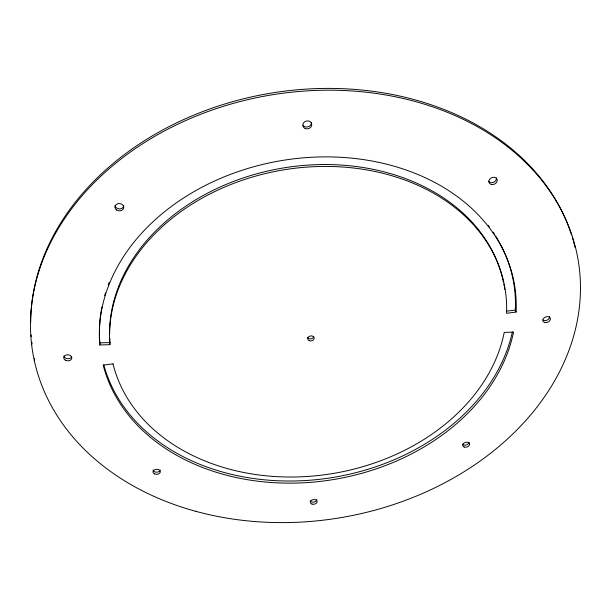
<?xml version="1.0" encoding="UTF-8"?>
<svg xmlns="http://www.w3.org/2000/svg" width="611" height="611" viewBox="0 0 611 611"><rect width="100%" height="100%" fill="white"/><g stroke="black" fill="none" stroke-linecap="round" stroke-linejoin="round"><path stroke-width="0.92" d="M99.845 322.035A209.214 161.464 -9.7 0 0 99.899 342.863L99.799 344.986L109.896 344.665L109.98 342.557A199.278 153.705 -9.7 0 1 109.713 338.097M34.3 360.49L34.544 358.344M506.634 311.167L515.31 310.052L516.096 312.045L506.534 313.275A199.713 153.812 -9.7 0 0 305.332 167.223A199.713 153.812 -9.7 0 0 109.896 344.665M99.899 342.863L109.98 342.557M99.799 344.986A209.672 161.579 -9.7 0 1 304.881 157.714A209.672 161.579 -9.7 0 1 516.096 312.045M32.078 344.054A275.973 214.033 -9.7 0 1 31.856 342.244M31.306 336.776A275.973 214.033 -9.7 0 1 31.161 334.943M30.726 322.005A275.973 214.033 -9.7 0 1 31.291 308.891M31.459 307.005A275.973 214.033 -9.7 0 1 281.984 91.497A275.973 214.033 -9.7 0 1 571.537 234.991M572.362 237.641A275.973 214.033 -9.7 0 1 573.141 240.291M573.637 242.063A275.973 214.033 -9.7 0 1 575.004 247.394M495.636 236.037A209.214 161.464 -9.7 0 1 515.31 310.052M512.385 331.918A209.214 161.464 -9.7 0 1 310.778 480.162A209.214 161.464 -9.7 0 1 103.763 364.782M99.914 321.157A209.214 161.464 -9.7 0 1 100.975 312.343M101.121 311.457A209.214 161.464 -9.7 0 1 101.907 307.035M104.695 295.525A209.214 161.464 -9.7 0 1 105.489 292.868M108.2 284.925A209.214 161.464 -9.7 0 1 109.216 282.282M488.296 225.482A209.214 161.464 -9.7 0 1 489.411 226.964M493.146 232.218A209.214 161.464 -9.7 0 1 494.658 234.502M504.419 287.659A199.278 153.705 -9.7 0 1 504.686 289.4M109.621 334.5A199.278 153.705 -9.7 0 1 291.516 166.742A199.278 153.705 -9.7 0 1 503.479 282.442M503.823 284.176A199.278 153.705 -9.7 0 1 504.136 285.917M71.686 356.916A4.04 3.017 3.8 0 1 67.47 358.665A4.04 3.017 3.8 0 1 63.941 356.007M160.235 470.012A3.635 2.528 -2.2 0 1 156.531 472.188A3.635 2.528 -2.2 0 1 153.04 469.981M316.826 499.485A3.445 2.329 -8.7 0 1 313.894 502.066A3.445 2.329 -8.7 0 1 310.113 500.699M123.781 205.876A4.414 3.674 5.2 0 1 119.359 208.893A4.414 3.674 5.2 0 1 115.036 205.533M469.011 442.349A3.544 2.436 -15.3 0 1 466.193 444.991A3.544 2.436 -15.3 0 1 462.412 444.166M549.549 316.559A3.91 2.841 -21.6 0 1 547.296 320.065A3.91 2.841 -21.6 0 1 542.835 319.95M496.376 177.816A4.33 3.483 -25.3 0 1 493.505 182.284A4.33 3.483 -25.3 0 1 488.456 181.108M311.373 122.75A4.491 3.964 -13.8 0 1 308.127 126.805A4.491 3.964 -13.8 0 1 303.079 125.286M313.718 336.76A3.246 2.49 -9.7 0 1 310.632 338.853A3.246 2.49 -9.7 0 1 307.478 337.257M113.004 363.866L103.206 365.126A209.672 161.579 -9.7 0 0 311.052 482.293A209.672 161.579 -9.7 0 0 513.538 332.124L504.22 332.407A199.713 153.812 -9.7 0 1 311.152 476.198A199.713 153.812 -9.7 0 1 113.004 363.866M545.233 322.577A3.918 2.841 -21.5 0 0 550.396 318.545A3.918 2.841 -21.5 0 0 544.309 317.697A3.918 2.841 -21.5 0 0 545.233 322.577M491.611 184.499A4.338 3.483 -25.2 0 0 497.194 179.687A4.338 3.483 -25.2 0 0 490.373 178.534A4.338 3.483 -25.2 0 0 491.611 184.499M305.118 128.478A4.506 3.972 -13.8 0 0 311.778 124.591A4.506 3.972 -13.8 0 0 305.019 121.558A4.506 3.972 -13.8 0 0 305.118 128.478M464.192 447.046A3.551 2.436 -15.3 0 0 469.638 444.418A3.551 2.436 -15.3 0 0 464.65 442.692A3.551 2.436 -15.3 0 0 464.192 447.046M116.609 210.008A4.43 3.674 5.2 0 0 123.728 207.862A4.43 3.674 5.2 0 0 117.724 203.738A4.43 3.674 5.2 0 0 116.609 210.008M195.841 511.331A276.577 214.186 -9.7 0 0 578.701 263.616A276.577 214.186 -9.7 0 0 141.867 144.249A276.577 214.186 -9.7 0 0 195.841 511.331M65.339 360.162A4.048 3.017 3.7 0 0 71.785 358.29A4.048 3.017 3.7 0 0 66.171 354.991A4.048 3.017 3.7 0 0 65.339 360.162M154.354 473.823A3.643 2.528 -2.2 0 0 160.258 472.173A3.643 2.528 -2.2 0 0 155.4 469.485A3.643 2.528 -2.2 0 0 154.354 473.823M312.038 504.098A3.445 2.329 -8.7 0 0 317.147 501.616A3.445 2.329 -8.7 0 0 311.977 500.042A3.445 2.329 -8.7 0 0 312.038 504.098M309.357 340.709A3.254 2.49 -9.7 0 0 314.176 338.158A3.254 2.49 -9.7 0 0 309.288 336.371A3.254 2.49 -9.7 0 0 309.357 340.709"/></g></svg>
